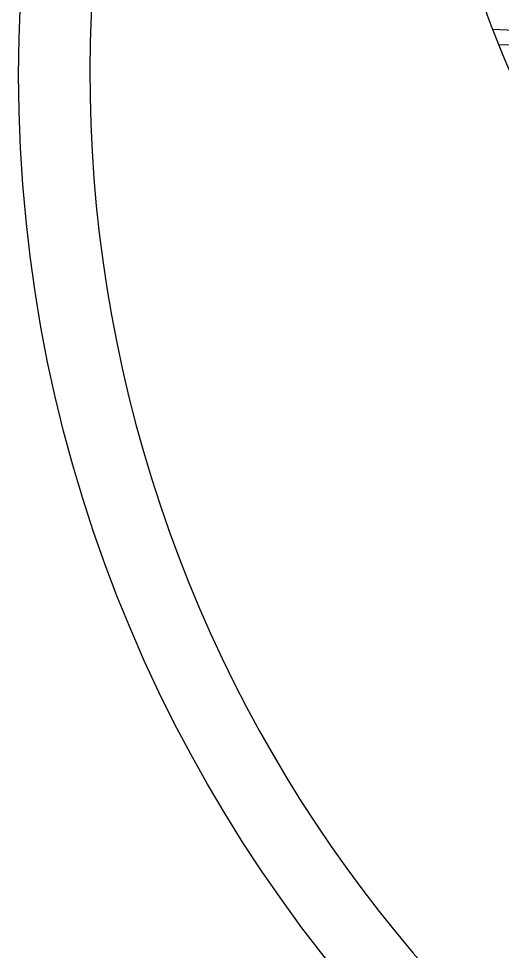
# Model space of a CAD drawing. Header units: millimetres. Extents: x -68 to 68, y -68 to 68.
# Drawn here: x -68.4 to -45.19, y -42.06 to 2.69 of the extents above; entities that cross this region are included whole.
import ezdxf

# ---------------------------------------------------------------- set-up
doc = ezdxf.new("R2010")
doc.units = ezdxf.units.MM
for name, color, linetype in [('CUT_INNER', 6, 'Continuous'), ('CUT_OUTER', 1, 'Continuous'), ('ENGRAVE_FINE', 8, 'Continuous')]:
    doc.layers.add(name, color=color, linetype=linetype)

msp = doc.modelspace()

# ---------------------------------------------------------------- linework, layer by layer
at = {"layer": 'CUT_INNER'}
for centre, radius, start, end in [((-0.0002, -0.0001), 64.9798, 121.35855, 268.567248), ((-0.0004, 19.5457), 48.8539, 133.31217, 237.24056)]:
    msp.add_arc(centre, radius, start, end, dxfattribs=at)
at = {"layer": 'CUT_OUTER'}
msp.add_circle((0, 0), 68.4, dxfattribs=at)
at = {"layer": 'ENGRAVE_FINE'}
for points in [[(-45.6688, 2.1935), (-43.9191, 2.1095)], [(-45.3803, 1.4524), (-43.6292, 1.3963)]]:
    msp.add_lwpolyline(points, dxfattribs=at)

doc.saveas('drawing.dxf')
